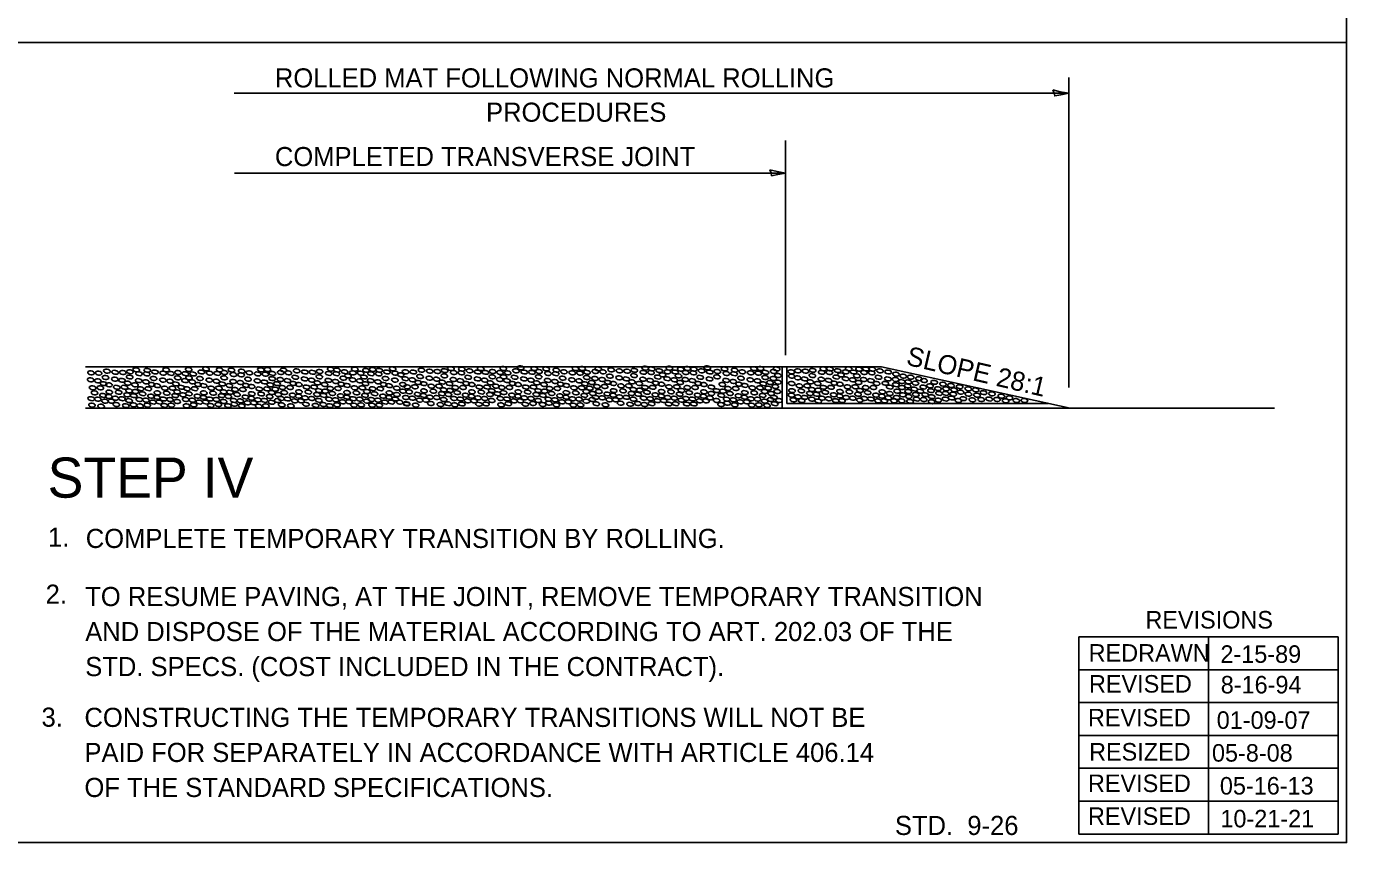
# Model space of a CAD drawing. Extents: x 458164 to 458952, y 241689 to 242189.
# Drawn here: x 458556.9 to 458951.7, y 241689.3 to 241933.4 of the extents above; entities that cross this region are included whole.
import ezdxf

# ---------------------------------------------------------------- set-up
doc = ezdxf.new("R2010")
doc.units = 0
for name, color, linetype in [('Level 35', 7, 'Continuous'), ('Level 59', 7, 'Continuous'), ('Level 60', 7, 'Continuous')]:
    doc.layers.add(name, color=color, linetype=linetype)

msp = doc.modelspace()

# ---------------------------------------------------------------- linework, layer by layer
at = {"layer": 'Level 35'}
for p, q in [((458951.68, 242189.28), (458951.68, 241689.28)), ((458951.68, 241689.28), (458164.18, 241689.28))]:
    msp.add_line(p, q, dxfattribs=at)
at = {"layer": 'Level 59'}
for p, q in [((458164.18, 241928.57), (458951.68, 241928.57)), ((458868.57, 241825.45), (458868.57, 241918.16)), ((458868.57, 241913.4), (458619.04, 241913.4)), ((458783.92, 241835.07), (458783.92, 241899.31)), ((458783.92, 241889.53), (458619.13, 241889.53)), ((458871.57, 241750.79), (458949.14, 241750.79)), ((458871.57, 241691.85), (458871.57, 241750.79)), ((458871.57, 241750.79), (458949.14, 241750.79)), ((458910.36, 241750.79), (458910.36, 241691.85)), ((458949.14, 241750.79), (458949.14, 241691.85)), ((458871.57, 241740.97), (458949.14, 241740.97)), ((458949.14, 241739.85), (458949.14, 241701.67)), ((458871.57, 241691.85), (458871.57, 241731.14)), ((458871.57, 241731.14), (458949.14, 241731.14)), ((458871.57, 241721.32), (458949.14, 241721.32)), ((458871.57, 241711.5), (458949.14, 241711.5)), ((458871.57, 241701.67), (458949.14, 241701.67)), ((458949.14, 241691.85), (458871.57, 241691.85))]:
    msp.add_line(p, q, dxfattribs=at)
for points in [[(458164.18, 242189.28), (458951.68, 242189.28), (458951.68, 241689.28), (458164.18, 241689.28)], [(458863.87, 241914.4), (458864.26, 241913.48), (458864.4, 241912.61), (458866.22, 241912.99), (458868.57, 241913.4), (458866.07, 241913.86)], [(458779.21, 241890.53), (458779.6, 241889.62), (458779.74, 241888.74), (458781.56, 241889.12), (458783.92, 241889.53), (458781.41, 241890)]]:
    msp.add_lwpolyline(points, close=True, dxfattribs=at)
at = {"layer": 'Level 60'}
for p, q in [((458574.57, 241831.62), (458812.57, 241831.62)), ((458782.92, 241819.23), (458782.92, 241831.62)), ((458784.33, 241820.66), (458784.33, 241831.62)), ((458868.99, 241819.23), (458812.57, 241831.62)), ((458574.57, 241819.23), (458930.11, 241819.23)), ((458784.33, 241820.66), (458862.48, 241820.66)), ((458930.11, 241819.23), (458925.41, 241819.23))]:
    msp.add_line(p, q, dxfattribs=at)
for centre in [(458576.18, 241829.79), (458578.47, 241829.71), (458580.94, 241830.29), (458583.4, 241829.96), (458585.7, 241829.88), (458587.75, 241828.55), (458587.83, 241830.13), (458589.72, 241830.71), (458590.54, 241829.54), (458592.84, 241829.46), (458593.01, 241830.54), (458595.31, 241830.04), (458597.77, 241829.71), (458598.67, 241830.71), (458600.07, 241829.63), (458602.2, 241829.88), (458604.42, 241829.54), (458605.4, 241830.79), (458606.72, 241829.46), (458609.18, 241830.04), (458610.58, 241830.96), (458611.64, 241829.71), (458613.94, 241829.63), (458614.68, 241830.71), (458616.08, 241829.88), (458618.21, 241830.63), (458618.79, 241829.29), (458621.09, 241829.21), (458621.25, 241830.29), (458623.55, 241829.79), (458626.01, 241829.46), (458627, 241830.71), (458628.31, 241829.38), (458628.97, 241830.79), (458630.45, 241829.63), (458632.91, 241829.88), (458633.81, 241830.63), (458635.21, 241829.79), (458637.67, 241830.38), (458640.14, 241830.04), (458642.43, 241829.96), (458644.49, 241828.63), (458644.57, 241830.21), (458647.28, 241829.63), (458647.85, 241830.87), (458649.58, 241829.54), (458649.74, 241830.63), (458652.04, 241830.13), (458653.03, 241828.88), (458654.5, 241829.79), (458655.08, 241830.87), (458656.8, 241829.71), (458657.79, 241828.55), (458658.44, 241830.54), (458659.92, 241829.54), (458660.42, 241830.79), (458662.22, 241829.46), (458662.39, 241830.54), (458664.68, 241830.04), (458666.41, 241830.96), (458667.15, 241829.71), (458668.81, 241829.23), (458670.26, 241830.12), (458672.56, 241830.04), (458674.61, 241828.71), (458675.02, 241830.62), (458677.48, 241830.29), (458679.78, 241830.2), (458681.84, 241828.87), (458681.92, 241830.45), (458683.81, 241831.04), (458684.63, 241829.87), (458686.93, 241829.79), (458687.09, 241830.87), (458689.39, 241830.37), (458691.85, 241830.04), (458692.76, 241831.04), (458694.15, 241829.95), (458696.2, 241828.62), (458696.29, 241830.2), (458698.5, 241829.87), (458699.49, 241831.12), (458699.57, 241828.62), (458700.8, 241829.79), (458703.26, 241830.37), (458704.66, 241831.29), (458705.73, 241830.04), (458708.03, 241829.95), (458708.76, 241831.04), (458710.08, 241828.62), (458710.16, 241830.2), (458712.3, 241830.95), (458712.87, 241829.62), (458715.17, 241829.54), (458715.34, 241830.62), (458717.63, 241830.12), (458720.1, 241829.79), (458721.08, 241831.04), (458722.4, 241829.7), (458723.05, 241831.12), (458724.53, 241829.96), (458726.99, 241830.2), (458727.9, 241830.95), (458729.29, 241830.12), (458731.34, 241828.79), (458731.75, 241830.7), (458734.22, 241830.37), (458736.52, 241830.29), (458738.57, 241828.96), (458738.65, 241830.54), (458741.36, 241829.95), (458741.94, 241831.2), (458743.66, 241829.87), (458743.83, 241830.95), (458745.71, 241828.54), (458746.12, 241830.45), (458747.11, 241829.21), (458748.59, 241830.12), (458749.16, 241831.2), (458750.89, 241830.04), (458751.87, 241828.87), (458752.53, 241830.87), (458754.01, 241829.87), (458754.5, 241831.12), (458756.31, 241829.79), (458756.47, 241830.87), (458758.77, 241830.37), (458760.49, 241831.29), (458761.23, 241830.04), (458763.43, 241828.62), (458763.51, 241830.2), (458765.64, 241830.95), (458766.22, 241829.62), (458768.52, 241829.54), (458768.68, 241830.62), (458770.98, 241830.12), (458773.44, 241829.79), (458774.43, 241831.04), (458775.74, 241829.7), (458776.4, 241831.12), (458777.88, 241829.96), (458780.34, 241830.2), (458781.24, 241830.95), (458781.66, 241829.02), (458785.59, 241830.07), (458785.72, 241828.78), (458787.57, 241830.37), (458789.86, 241830.29), (458791.92, 241828.96), (458792, 241830.54), (458794.71, 241829.95), (458795.2, 241830.97), (458797.01, 241829.87), (458797.17, 241830.95), (458799.06, 241828.54), (458799.47, 241830.45), (458800.46, 241829.21), (458801.93, 241830.12), (458802.8, 241830.99), (458804.23, 241830.04), (458805.22, 241828.87), (458805.87, 241830.87), (458807.35, 241829.87), (458807.93, 241830.94), (458809.65, 241829.79), (458809.82, 241830.87), (458812.11, 241830.37), (458814.58, 241830.04), (458816.95, 241829.4), (458819.09, 241828.8), (458821.34, 241828.53), (458576.09, 241827.71), (458576.67, 241825.3), (458578.23, 241827.38), (458578.97, 241825.3), (458579.95, 241826.55), (458580.53, 241828.38), (458581.59, 241826.22), (458583.32, 241827.88), (458583.89, 241825.47), (458585.45, 241827.55), (458586.19, 241825.47), (458587.18, 241826.72), (458589.31, 241826.22), (458590.46, 241827.46), (458591.04, 241825.05), (458592.6, 241827.13), (458593.34, 241825.05), (458594.32, 241826.3), (458594.9, 241828.13), (458595.96, 241825.97), (458597.69, 241827.63), (458598.26, 241825.22), (458599.82, 241827.3), (458600.56, 241825.22), (458601.55, 241826.47), (458602.12, 241828.3), (458603.19, 241825.47), (458604.34, 241827.46), (458604.91, 241825.05), (458605.49, 241828.3), (458606.47, 241827.13), (458607.21, 241825.05), (458608.2, 241826.3), (458608.77, 241828.13), (458609.84, 241825.97), (458611.56, 241827.63), (458612.14, 241825.22), (458613.7, 241827.3), (458614.44, 241825.22), (458615.42, 241826.47), (458616, 241828.3), (458617.56, 241825.97), (458618.71, 241827.21), (458619.28, 241824.8), (458620.84, 241826.88), (458621.58, 241824.8), (458622.56, 241826.05), (458623.14, 241827.88), (458624.21, 241825.72), (458625.93, 241827.38), (458626.51, 241824.97), (458628.07, 241827.05), (458628.81, 241824.97), (458629.79, 241826.22), (458630.37, 241828.05), (458631.27, 241824.89), (458631.84, 241826.55), (458632.83, 241827.8), (458633.4, 241825.38), (458634.96, 241827.46), (458635.7, 241825.38), (458636.69, 241826.63), (458637.26, 241828.46), (458638.33, 241826.3), (458640.05, 241827.96), (458640.63, 241825.55), (458642.19, 241827.63), (458642.93, 241825.55), (458643.91, 241826.8), (458646.05, 241826.3), (458647.2, 241827.55), (458647.77, 241825.14), (458649.33, 241827.21), (458650.07, 241825.14), (458651.05, 241826.38), (458651.63, 241828.21), (458652.7, 241826.05), (458654.42, 241827.71), (458655, 241825.3), (458656.56, 241827.38), (458657.3, 241825.3), (458658.28, 241826.55), (458659.84, 241827.46), (458660.42, 241825.05), (458661.98, 241827.13), (458662.71, 241825.05), (458663.7, 241826.3), (458664.27, 241828.13), (458665.34, 241825.97), (458667.07, 241827.63), (458667.64, 241825.22), (458669.46, 241826.29), (458670.18, 241828.04), (458670.75, 241825.63), (458672.31, 241827.71), (458673.05, 241825.63), (458674.03, 241826.88), (458675.68, 241826.55), (458677.4, 241828.21), (458677.98, 241825.8), (458679.54, 241827.87), (458680.28, 241825.8), (458681.26, 241827.04), (458681.67, 241824.71), (458683.4, 241826.55), (458683.56, 241824.55), (458684.54, 241827.79), (458685.12, 241825.38), (458686.68, 241827.46), (458687.42, 241825.38), (458688.4, 241826.63), (458688.98, 241828.46), (458690.05, 241826.3), (458691.77, 241827.96), (458692.35, 241825.55), (458693.91, 241827.63), (458694.64, 241825.55), (458695.63, 241826.79), (458697.27, 241825.8), (458698.42, 241827.79), (458699, 241825.38), (458700.56, 241827.46), (458701.29, 241825.38), (458702.28, 241826.63), (458702.85, 241828.46), (458703.92, 241826.3), (458705.65, 241827.96), (458706.22, 241825.55), (458707.78, 241827.63), (458708.52, 241825.55), (458709.5, 241826.79), (458711.64, 241826.3), (458712.79, 241827.54), (458713.36, 241825.13), (458714.92, 241827.21), (458715.66, 241825.13), (458716.65, 241826.38), (458717.22, 241828.21), (458718.29, 241826.05), (458720.01, 241827.71), (458720.59, 241825.3), (458722.15, 241827.38), (458722.89, 241825.3), (458723.87, 241826.54), (458724.45, 241828.37), (458725.35, 241825.21), (458725.93, 241826.88), (458726.91, 241828.12), (458727.49, 241825.71), (458729.05, 241827.79), (458729.78, 241825.71), (458730.77, 241826.96), (458732.41, 241826.63), (458734.14, 241828.29), (458734.71, 241825.88), (458736.27, 241827.96), (458737.01, 241825.88), (458737.99, 241827.13), (458738.4, 241824.8), (458740.13, 241826.63), (458740.29, 241824.63), (458741.28, 241827.87), (458741.85, 241825.46), (458743.41, 241827.54), (458744.15, 241825.46), (458745.14, 241826.71), (458746.78, 241826.38), (458748.5, 241828.04), (458749.08, 241825.63), (458750.64, 241827.71), (458751.38, 241825.63), (458752.36, 241826.88), (458752.77, 241824.55), (458753.92, 241827.79), (458754.5, 241825.38), (458756.06, 241827.46), (458756.8, 241825.38), (458757.78, 241826.63), (458758.36, 241828.46), (458759.43, 241826.3), (458761.15, 241827.96), (458761.72, 241825.55), (458764.99, 241826.3), (458766.14, 241827.54), (458766.71, 241825.13), (458768.27, 241827.21), (458769.01, 241825.13), (458769.99, 241826.38), (458770.57, 241828.21), (458771.64, 241826.05), (458773.36, 241827.71), (458773.94, 241825.3), (458775.5, 241827.38), (458776.24, 241825.3), (458777.22, 241826.54), (458777.8, 241828.37), (458778.7, 241825.21), (458779.27, 241826.88), (458780.26, 241828.12), (458780.83, 241825.71), (458781.61, 241827.03), (458785.76, 241826.63), (458787.48, 241828.29), (458788.06, 241825.88), (458789.62, 241827.96), (458790.36, 241825.88), (458791.34, 241827.13), (458791.75, 241824.8), (458793.48, 241826.63), (458793.64, 241824.63), (458794.63, 241827.87), (458795.2, 241825.46), (458796.76, 241827.54), (458797.5, 241825.46), (458798.48, 241826.71), (458800.13, 241826.38), (458801.85, 241828.04), (458802.43, 241825.63), (458803.99, 241827.71), (458804.73, 241825.63), (458805.71, 241826.88), (458806.12, 241824.55), (458807.27, 241827.79), (458807.85, 241825.38), (458809.41, 241827.46), (458810.14, 241825.38), (458811.13, 241826.63), (458811.7, 241828.46), (458813.75, 241826.65), (458814.5, 241827.96), (458815.07, 241825.55), (458816.79, 241827.83), (458816.89, 241826.25), (458818.66, 241827.17), (458818.66, 241825.38), (458820.43, 241825.87), (458820.59, 241827.07), (458822.41, 241824.95), (458822.73, 241826.69), (458823.81, 241828.04), (458825.09, 241825.55), (458825.31, 241827.5), (458827.13, 241825.93), (458828.36, 241826.96), (458829.49, 241825.06), (458830.99, 241826.41), (458831.9, 241825), (458833.4, 241826.03), (458834.31, 241824.68), (458835.97, 241825.65), (458838.54, 241825), (458840.74, 241824.68), (458576.26, 241822.06), (458577.24, 241823.8), (458578.23, 241821.89), (458579.79, 241823.06), (458580.36, 241821.31), (458581.51, 241822.72), (458581.68, 241824.05), (458582.25, 241821.31), (458583.48, 241822.22), (458584.47, 241823.97), (458585.45, 241822.06), (458587.01, 241823.22), (458587.59, 241824.39), (458587.59, 241821.48), (458588.98, 241822.97), (458589.48, 241824.22), (458590.63, 241821.81), (458591.61, 241823.55), (458592.6, 241821.64), (458594.16, 241822.81), (458594.73, 241821.06), (458595.88, 241822.47), (458596.04, 241823.8), (458596.62, 241821.06), (458597.85, 241821.97), (458598.84, 241823.72), (458599.82, 241821.81), (458601.38, 241822.97), (458601.96, 241824.14), (458601.96, 241821.23), (458603.68, 241823.22), (458604.5, 241821.81), (458605.49, 241823.55), (458606.47, 241821.64), (458608.03, 241822.81), (458608.61, 241821.06), (458609.76, 241822.47), (458609.92, 241823.8), (458610.49, 241821.06), (458611.73, 241821.97), (458612.71, 241823.72), (458613.7, 241821.81), (458615.26, 241822.97), (458615.83, 241824.14), (458615.83, 241821.23), (458617.23, 241822.72), (458617.72, 241823.97), (458618.87, 241821.56), (458619.86, 241823.31), (458620.84, 241821.39), (458622.4, 241822.56), (458622.98, 241820.81), (458624.12, 241822.22), (458624.29, 241823.55), (458624.86, 241820.81), (458626.1, 241821.73), (458627.08, 241823.47), (458628.07, 241821.56), (458629.63, 241822.72), (458630.2, 241823.89), (458630.2, 241820.98), (458632.01, 241821.48), (458632.17, 241823.31), (458632.99, 241822.14), (458633.98, 241823.89), (458634.96, 241821.97), (458636.52, 241823.14), (458637.1, 241821.39), (458638.25, 241822.81), (458638.41, 241824.14), (458638.99, 241821.39), (458640.22, 241822.31), (458641.2, 241824.05), (458642.19, 241822.14), (458643.75, 241823.31), (458644.32, 241824.47), (458644.32, 241821.56), (458645.72, 241823.06), (458646.21, 241824.3), (458647.36, 241821.89), (458648.35, 241823.64), (458649.33, 241821.73), (458650.89, 241822.89), (458651.47, 241821.14), (458652.61, 241822.56), (458652.78, 241823.89), (458653.35, 241821.14), (458654.59, 241822.06), (458655.57, 241823.8), (458656.56, 241821.89), (458658.12, 241823.06), (458658.69, 241824.22), (458658.69, 241821.31), (458660, 241821.81), (458660.99, 241823.55), (458661.98, 241821.64), (458663.54, 241822.81), (458664.11, 241821.06), (458665.26, 241822.47), (458665.42, 241823.8), (458666, 241821.06), (458667.23, 241821.97), (458667.64, 241823.31), (458668.49, 241821.04), (458669.46, 241824.32), (458670.34, 241822.39), (458670.57, 241820.59), (458671.33, 241824.13), (458672.31, 241822.22), (458673.87, 241823.38), (458674.45, 241821.64), (458675.59, 241823.05), (458675.76, 241824.38), (458676.33, 241821.64), (458677.57, 241822.55), (458677.81, 241820.64), (458678.55, 241824.3), (458679.54, 241822.39), (458681.1, 241823.55), (458681.67, 241821.8), (458683.07, 241823.3), (458684.71, 241822.14), (458685.69, 241823.88), (458686.68, 241821.97), (458688.24, 241823.13), (458688.81, 241821.39), (458689.96, 241822.8), (458690.13, 241824.13), (458690.7, 241821.39), (458691.93, 241822.3), (458692.92, 241824.05), (458693.91, 241822.14), (458695.47, 241823.3), (458696.04, 241824.46), (458696.04, 241821.55), (458697.76, 241823.55), (458698.58, 241822.14), (458699.57, 241823.88), (458700.56, 241821.97), (458702.12, 241823.13), (458702.69, 241821.39), (458703.84, 241822.8), (458704, 241824.13), (458704.58, 241821.39), (458705.81, 241822.3), (458706.8, 241824.05), (458707.78, 241822.14), (458708.35, 241820.64), (458709.34, 241823.3), (458709.91, 241824.46), (458709.92, 241821.55), (458711.31, 241823.05), (458711.8, 241824.3), (458712.95, 241821.89), (458713.12, 241820.72), (458713.94, 241823.63), (458714.92, 241821.72), (458716.48, 241822.89), (458717.06, 241821.14), (458718.21, 241822.55), (458718.37, 241823.88), (458718.95, 241821.14), (458720.18, 241822.05), (458721.16, 241823.8), (458722.15, 241821.89), (458723.71, 241823.05), (458724.28, 241824.22), (458724.28, 241821.3), (458726.09, 241821.8), (458726.25, 241823.63), (458727.08, 241822.47), (458728.06, 241824.22), (458729.05, 241822.3), (458730.61, 241823.47), (458731.18, 241821.72), (458732.33, 241823.13), (458732.49, 241824.46), (458733.07, 241821.72), (458734.3, 241822.63), (458734.55, 241820.72), (458735.29, 241824.38), (458736.27, 241822.47), (458737.83, 241823.63), (458738.41, 241821.89), (458739.72, 241820.64), (458739.8, 241823.38), (458741.44, 241822.22), (458742.43, 241823.97), (458743.41, 241822.05), (458744.97, 241823.22), (458745.55, 241821.47), (458746.7, 241822.88), (458746.86, 241824.22), (458747.44, 241821.47), (458748.67, 241822.39), (458749.65, 241824.13), (458750.64, 241822.22), (458752.2, 241823.38), (458752.77, 241821.64), (458754.09, 241822.14), (458755.07, 241823.88), (458756.06, 241821.97), (458757.62, 241823.13), (458758.19, 241821.39), (458759.34, 241822.8), (458759.51, 241824.13), (458760.08, 241821.39), (458761.31, 241822.3), (458761.72, 241823.63), (458763.26, 241824.46), (458763.26, 241821.55), (458764.66, 241823.05), (458765.15, 241824.3), (458766.3, 241821.89), (458766.46, 241820.72), (458767.29, 241823.63), (458768.27, 241821.72), (458769.83, 241822.89), (458770.41, 241821.14), (458771.55, 241822.55), (458771.72, 241823.88), (458772.29, 241821.14), (458773.53, 241822.05), (458774.51, 241823.8), (458775.5, 241821.89), (458777.06, 241823.05), (458777.63, 241824.22), (458777.63, 241821.3), (458779.44, 241821.8), (458779.6, 241823.63), (458780.42, 241822.47), (458781.41, 241824.22), (458781.93, 241821.54), (458785.68, 241823.13), (458785.84, 241824.46), (458786.26, 241821.72), (458787.65, 241822.63), (458788.63, 241824.38), (458788.72, 241821.48), (458789.62, 241822.47), (458791.18, 241823.63), (458791.75, 241821.89), (458793.15, 241823.38), (458793.67, 241821.36), (458794.79, 241822.22), (458795.78, 241823.97), (458796.76, 241822.05), (458798.32, 241823.22), (458798.9, 241821.47), (458800.04, 241822.88), (458800.21, 241824.22), (458800.78, 241821.47), (458802.02, 241822.39), (458803, 241824.13), (458803.99, 241822.22), (458805.55, 241823.38), (458806.12, 241821.64), (458807.43, 241822.14), (458808.42, 241823.88), (458809.41, 241821.97), (458810.97, 241823.13), (458811.54, 241821.39), (458812.69, 241822.8), (458812.85, 241824.13), (458813.43, 241821.39), (458814.66, 241822.3), (458815.07, 241823.63), (458816.33, 241821.43), (458817.16, 241822.45), (458817.27, 241824.3), (458818.61, 241821.42), (458818.98, 241823.21), (458820.59, 241824.24), (458820.7, 241822.74), (458821.15, 241821.27), (458822.84, 241823.32), (458823.11, 241821.96), (458824.19, 241824.27), (458825.18, 241821.79), (458825.65, 241823.27), (458827.4, 241824.46), (458827.58, 241821.16), (458827.61, 241822.67), (458829.59, 241821.64), (458829.81, 241823.65), (458831.74, 241821.96), (458831.79, 241823.65), (458833.53, 241822.27), (458834.04, 241823.43), (458835.56, 241821.51), (458836.24, 241824.03), (458837.04, 241822.07), (458838.6, 241823.43), (458839.78, 241821.75), (458841.12, 241823.1), (458842.4, 241821.8), (458843.1, 241823.86), (458844.81, 241821.96), (458845.62, 241823.54), (458847.12, 241821.85), (458848.46, 241822.83), (458849.69, 241821.42), (458850.87, 241822.34), (458852.89, 241821.49), (458855.32, 241821.5), (458576.5, 241820.14), (458579.21, 241819.81), (458583.73, 241820.31), (458586.6, 241819.98), (458588.9, 241820.23), (458590.87, 241819.9), (458593.01, 241820.14), (458598.1, 241820.06), (458600.23, 241820.14), (458604.75, 241819.9), (458606.88, 241820.23), (458611.97, 241820.06), (458614.27, 241820.31), (458617.15, 241819.98), (458619.03, 241820.39), (458621.25, 241819.9), (458626.34, 241819.81), (458628.48, 241819.9), (458633.24, 241820.23), (458635.95, 241819.9), (458640.46, 241820.39), (458643.34, 241820.06), (458645.64, 241820.31), (458647.61, 241819.98), (458649.74, 241820.23), (458654.83, 241820.14), (458656.97, 241820.23), (458660.25, 241820.14), (458662.39, 241820.14), (458670.59, 241820.47), (458673.3, 241820.14), (458680.69, 241820.31), (458682.99, 241820.56), (458684.96, 241820.22), (458687.09, 241820.47), (458692.18, 241820.39), (458694.32, 241820.47), (458698.83, 241820.22), (458700.97, 241820.56), (458706.06, 241820.39), (458711.23, 241820.31), (458715.34, 241820.22), (458720.43, 241820.14), (458722.56, 241820.22), (458727.32, 241820.56), (458730.03, 241820.22), (458737.42, 241820.39), (458741.69, 241820.31), (458743.83, 241820.56), (458748.92, 241820.47), (458751.05, 241820.56), (458754.33, 241820.47), (458756.47, 241820.47), (458764.58, 241820.31), (458768.68, 241820.22), (458773.77, 241820.14), (458775.91, 241820.22), (458778.35, 241820.02), (458780.67, 241820.56)]:
    msp.add_ellipse(centre, major_axis=(-0.983, 0.145), ratio=0.591315, dxfattribs=at)

# ---------------------------------------------------------------- texts
at = {"layer": 'Level 59'}
for s, height, p in [('ROLLED MAT FOLLOWING NORMAL ROLLING', 5.7155, (458631.18, 241915.16)), ('PROCEDURES', 5.715, (458694.33, 241904.9)), ('COMPLETED TRANSVERSE JOINT', 5.7155, (458631.18, 241891.63)), ('STEP IV', 12, (458563.21, 241792.46)), ('1.', 5.715, (458563.32, 241777.79)), ('COMPLETE TEMPORARY TRANSITION BY ROLLING.', 5.7155, (458574.62, 241777.41)), ('2.', 5.715, (458562.62, 241760.74)), ('TO RESUME PAVING, AT THE JOINT, REMOVE TEMPORARY TRANSITION', 5.7155, (458574.46, 241760.03)), ('AND DISPOSE OF THE MATERIAL ACCORDING TO ART. 202.03 OF THE', 5.7155, (458574.46, 241749.55)), (' 2-15-89', 5.239, (458912, 241743.05)), ('STD. SPECS. (COST INCLUDED IN THE CONTRACT).', 5.7155, (458574.46, 241739.08)), (' 8-16-94', 5.239, (458912.1, 241733.9)), ('3.', 5.715, (458561.4, 241723.95)), ('CONSTRUCTING THE TEMPORARY TRANSITIONS WILL NOT BE', 5.7155, (458574.23, 241723.88)), ('01-09-07', 5.239, (458912.84, 241723.31)), ('PAID FOR SEPARATELY IN ACCORDANCE WITH ARTICLE 406.14', 5.7155, (458574.23, 241713.4)), ('05-8-08 ', 5.239, (458911.42, 241713.5)), ('OF THE STANDARD SPECIFICATIONS.', 5.7155, (458574.23, 241702.92)), ('05-16-13', 5.239, (458913.78, 241703.66)), ('10-21-21', 5.239, (458913.94, 241693.84)), ('STD.  9-26', 5.715, (458816.6, 241691.56))]:
    msp.add_text(s, height=height, dxfattribs=at).set_placement(p)
for s, height, rotation, p in [('SLOPE 28:1', 5.712, 346.8361, (458819.71, 241832.25)), ('REVISIONS', 5.239, 360, (458891.51, 241753.32)), ('REDRAWN', 5.239, 360, (458874.54, 241743.4)), ('REVISED', 5.239, 360, (458874.64, 241734.15)), ('REVISED', 5.239, 360, (458874.34, 241724.05)), ('RESIZED', 5.239, 360, (458874.67, 241713.83)), ('REVISED', 5.239, 360, (458874.34, 241704.4)), ('REVISED', 5.239, 360, (458874.34, 241694.58))]:
    msp.add_text(s, height=height, rotation=rotation, dxfattribs=at).set_placement(p)

doc.saveas('drawing.dxf')
